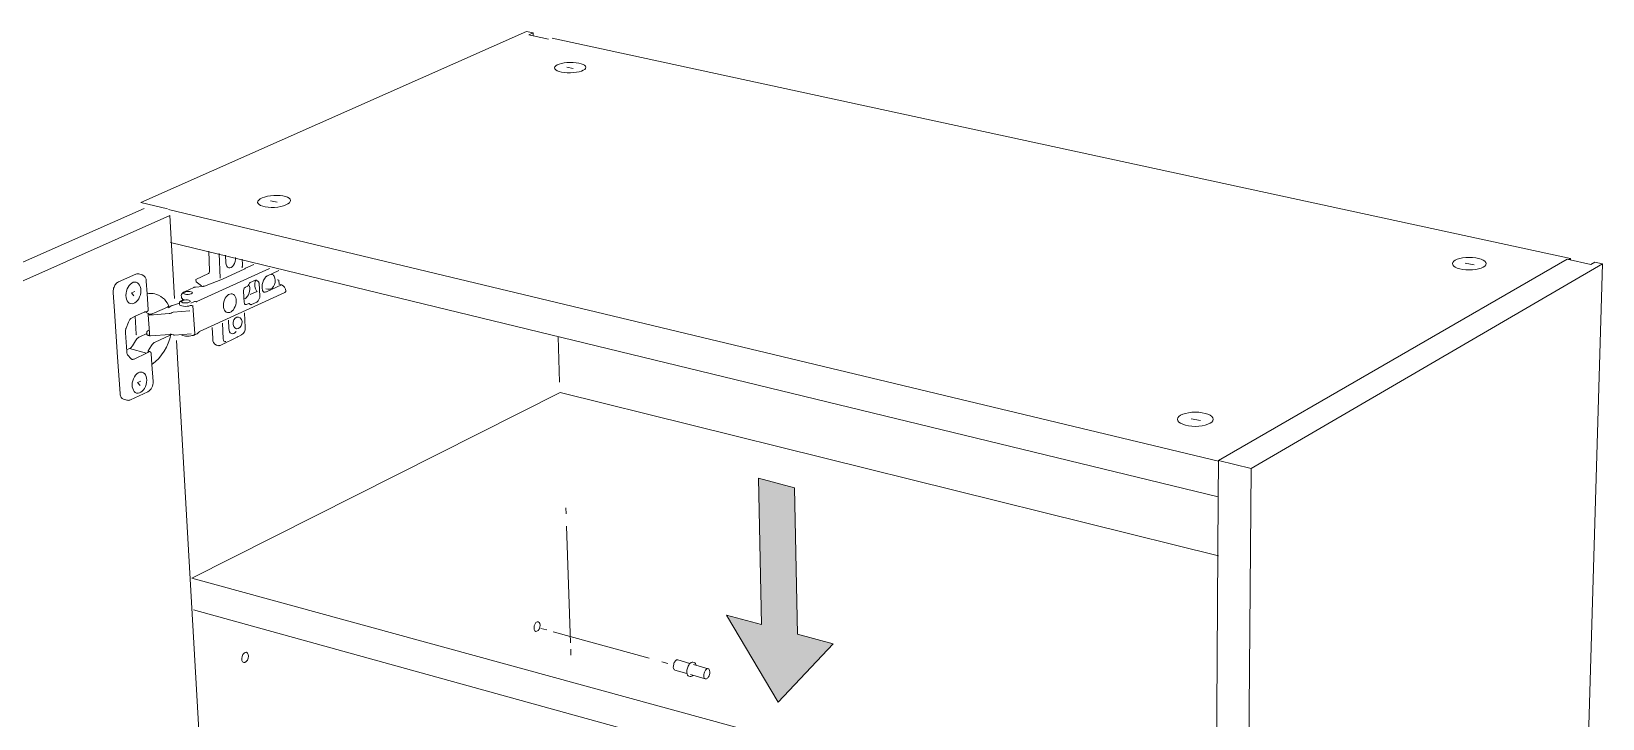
# Model space of a CAD drawing. Header units: metres. Extents: x -11.5 to 7.4, y -3.8 to 5.9.
# Drawn here: x 4.3625 to 4.6817, y -1.9415 to -1.8019 of the extents above; entities that cross this region are included whole.
import ezdxf

# ---------------------------------------------------------------- set-up
doc = ezdxf.new("R2010")
doc.units = ezdxf.units.M
doc.header["$MEASUREMENT"] = 0
doc.layers.add('PDF21_Geometry_Num_Penna__7_Num_Penna__7', color=7, linetype='Continuous', lineweight=18)

msp = doc.modelspace()

# ---------------------------------------------------------------- hatches: boundary and pattern name
at = {"layer": 'PDF21_Geometry_Num_Penna__7_Num_Penna__7', "linetype": 'Continuous', "lineweight": 18}
msp.add_hatch(color=7, dxfattribs=at).paths.add_polyline_path([(4.510824291342649, -1.922399889539571), (4.503702640557837, -1.92047973425638), (4.514169513886555, -1.938160396339353), (4.525362434414488, -1.926316367494026), (4.518144960141456, -1.924386384160762), (4.517528249999316, -1.894630734055724), (4.510234608338212, -1.89266758105346)])

# ---------------------------------------------------------------- linework, layer by layer
at = {"layer": 'PDF21_Geometry_Num_Penna__7_Num_Penna__7', "color": 7, "linetype": 'Continuous', "lineweight": 18, "flags": 128}
for points in [[(4.384724880616149, -1.836613666008763), (4.463099894436846, -1.801864137959917)], [(4.464421767171787, -1.802149642814565), (4.463099894436846, -1.801864629362421)], [(4.46353404854886, -1.802551487211962), (4.464422258574292, -1.80214976566519)], [(4.464452971230772, -1.802745099798417), (4.46353404854886, -1.802550995809458)], [(4.464452971230772, -1.802745099798417), (4.464422258574292, -1.802149274262686)], [(4.467538610402103, -1.80341168729468), (4.464452602678895, -1.802745836902173)], [(4.468306426814129, -1.803267706361098), (4.675170910288672, -1.847993933741227), (4.675161082238596, -1.848324401924962)], [(4.472579908687518, -1.809377313689548), (4.47128629159654, -1.809102128287478)], [(4.385399084851219, -1.837882958675809), (4.187772968446158, -1.925271522920543)], [(4.390185959490347, -1.837926816349263), (4.384725249168026, -1.836613543158136)], [(4.603648504382013, -1.889227763527589), (4.390346648109055, -1.838070305880342)], [(4.41245988362599, -1.836576442269108), (4.411092556159458, -1.836313541929631)], [(4.390656231686384, -1.839269205138734), (4.193571886541646, -1.926998065617279)], [(4.391568029031991, -1.856148512588806), (4.390656477387635, -1.839268836586856)], [(4.603605383812313, -1.896484304299665), (4.390733504730088, -1.844794903442168)], [(4.398449629693745, -1.851060531065539), (4.398524568575562, -1.851005248283874), (4.398585993888522, -1.850936451933356), (4.398636362645149, -1.850841856951395), (4.398681817376742, -1.850731291388064), (4.398699016464372, -1.850617040305954), (4.398703930489408, -1.850500332211327), (4.398528254094337, -1.846512600893836)], [(4.400880229327651, -1.85199456437444), (4.400664012226024, -1.847028942074594)], [(4.402005541061117, -1.848869858704064), (4.401945344254411, -1.847341596917571)], [(4.395935000231709, -1.852255007701398), (4.398449752544371, -1.851060899617417)], [(4.410881007381615, -1.850073180584989), (4.396103305589223, -1.856782053266696)], [(4.401297675754542, -1.852219503870506), (4.405868947545171, -1.850151927836206)], [(4.405376685087093, -1.849251432748184), (4.405376685087093, -1.849349713248923), (4.405371771062057, -1.849456593293477), (4.405359485999464, -1.849552416781697), (4.405352114961909, -1.849651925788696), (4.405326316330466, -1.849756348820731), (4.405298060686503, -1.849884113471692)], [(4.405326316330466, -1.848165678916268), (4.405376685087093, -1.849251678449436)], [(4.405938603850069, -1.850027111600268), (4.405868578993294, -1.85015241923871), (4.405893149118477, -1.850146276707414)], [(4.407668217812454, -1.84922624836987), (4.405979021705997, -1.849992836275635), (4.405954451580815, -1.850002664325708), (4.405938480999444, -1.850027234450893)], [(4.410449064580867, -1.851527363444051), (4.41266160435376, -1.850518759805215)], [(4.412661358652507, -1.850519005506468), (4.412744897078133, -1.850480921812431)], [(4.6744867551529, -1.848184229360783), (4.603646170220118, -1.889108229868565), (4.603600715488527, -1.896699170044406)], [(4.681663443018126, -1.849088287116957), (4.610268801762428, -1.890697794117395)], [(4.655548102660466, -1.849297010330401), (4.653767997090828, -1.848986198246814)], [(4.6744867551529, -1.848184229360783), (4.679261958982567, -1.849212489099767), (4.680072773113663, -1.848746885227515)], [(4.674537001058905, -2.089567158856809), (4.681663565868751, -1.849088287116957)], [(4.675170664587419, -1.847993688039975), (4.67475051544676, -1.848233246760526)], [(4.680072650263035, -1.848746516675637), (4.681663565868751, -1.849088041415705)], [(4.380180390261971, -1.852783388243497), (4.380026826979567, -1.852869383681644), (4.379883091747235, -1.852976263726198), (4.379736899502387, -1.853113856427233), (4.37960176381387, -1.853272333734675), (4.379482598706723, -1.853448010129745), (4.379369576130875, -1.853642114118705), (4.379287266211504, -1.853852188689036), (4.379206184798393, -1.85407209130944), (4.379153359029248, -1.854299364967399), (4.379112818322692, -1.854529095637877), (4.379102990272619, -1.854747769752021), (4.3791005332601, -1.854967672372425), (4.379364662105838, -1.85869004633792)], [(4.384314559525562, -1.851147140756816), (4.384180652343309, -1.851122570631632), (4.384033231592197, -1.851122570631632), (4.383891953372386, -1.851144683744298), (4.383748218140056, -1.851203652044741), (4.380180635963223, -1.852783511094123)], [(4.395472467625105, -1.853915211060134), (4.393708332636839, -1.854716197141159), (4.393727988736986, -1.854707597597344), (4.393741502305838, -1.854707597597344)], [(4.395863009764918, -1.853824670148828), (4.395792984908143, -1.853832041186384), (4.395726645570141, -1.85383941222394), (4.395668905775956, -1.853848011767755), (4.395608708969256, -1.853865210855383), (4.395548512162554, -1.853879952930494), (4.395500600418444, -1.853898380524383), (4.395472344774481, -1.853914351105753)], [(4.395863009764918, -1.853831918335758), (4.395735245113956, -1.853847888917128), (4.39561608000681, -1.853874916054832), (4.395515342493555, -1.853914228255127)], [(4.39723033723145, -1.853706733547941), (4.395863009764918, -1.853824670148828)], [(4.395934631679831, -1.852255007701398), (4.39595183076746, -1.85273658215502), (4.397031687769333, -1.853579337448858)], [(4.401333670987938, -1.852219503870506), (4.40131401488779, -1.852219503870506), (4.401298044306419, -1.852219503870506), (4.397648152210216, -1.853624915031077), (4.397595326441071, -1.853639657106187), (4.397544957684442, -1.853655627687557), (4.39748476087774, -1.853675283787705), (4.397419650046, -1.853682654825261), (4.397350853695482, -1.853690025862816), (4.397280828838706, -1.853705996444186), (4.39723046008208, -1.853705996444186)], [(4.397648643612722, -1.853624915031077), (4.397662157181575, -1.85361754399352), (4.397681813281721, -1.853624915031077), (4.397588446806022, -1.853655627687557), (4.397477881242686, -1.853682654825261), (4.397357487629282, -1.853699853912889), (4.397240779534654, -1.853713367481742)], [(4.405611821185111, -1.854630938806767), (4.405611821185111, -1.85449703162451), (4.405637619816556, -1.854353296392179), (4.40568184604189, -1.85420833265359), (4.405740814342332, -1.854083025015147), (4.405820667249182, -1.853973687958074), (4.405914033724885, -1.853891378038705), (4.406004943188069, -1.853832409738263)], [(4.406005311739946, -1.853831918335758), (4.406446345487014, -1.853631671815502)], [(4.406446836889517, -1.853631671815502), (4.406489834608589, -1.853605873184057), (4.40652300427759, -1.853562875464984), (4.406550031415293, -1.853513735214615)], [(4.406550031415293, -1.853514103766493), (4.406660596978623, -1.853277002058459)], [(4.406693643796997, -1.853321228283792), (4.406685044253182, -1.853302800689904), (4.406660474128, -1.853277002058459), (4.406720670934702, -1.853161522470091), (4.406796838322775, -1.853058327944314), (4.406871777204588, -1.852972332506169), (4.406967600692811, -1.852924420762058)], [(4.406967600692811, -1.852924297911432), (4.408017973544457, -1.852439037939033)], [(4.407948440090186, -1.852603780628397), (4.407992666315517, -1.852566925440619), (4.408008636896888, -1.852507957140175), (4.408018464946961, -1.852439160789658), (4.408093403828776, -1.852413362158215), (4.408169571216849, -1.852413362158215), (4.408248195617439, -1.852431789752103), (4.40831084943666, -1.85246864493988)], [(4.407965762028441, -1.852590389910171), (4.408059128504142, -1.852619874060393)], [(4.408311217988539, -1.852469136342384), (4.40858271787183, -1.852663240331344)], [(4.408582349319953, -1.852662748928839), (4.408640089114137, -1.852731545279357), (4.408700285920839, -1.852826140261318), (4.408733455589838, -1.852935477318391), (4.40874819766495, -1.853053413919278)], [(4.408747951963697, -1.853053413919278), (4.408911343296177, -1.855668903745198)], [(4.41024218412681, -1.854779956616013), (4.413287651143465, -1.853386830518036), (4.41279624863977, -1.853256608854556)], [(4.412541210740352, -1.852384000858619), (4.412702145060312, -1.852426998577691), (4.412684945972682, -1.852426998577691), (4.412666518378794, -1.852426998577691)], [(4.412821801569962, -1.853249852070131), (4.412783717875927, -1.852521347858402), (4.412783717875927, -1.852505377277032), (4.412776346838371, -1.852486949683143), (4.412766518788297, -1.852478350139329), (4.412759147750739, -1.852470979101772), (4.412753005219443, -1.852455008520403), (4.412743177169371, -1.852443951964069), (4.412728435094261, -1.852439037939033), (4.412718607044187, -1.852426752876441), (4.412702636462814, -1.852426752876441)], [(4.383491583182499, -1.854724673834347), (4.382834332333806, -1.855017058324046), (4.383345390937649, -1.855601827303444)], [(4.387568135502535, -1.85521828764931), (4.387273294000318, -1.855147034286273), (4.386961253410469, -1.855112636111015), (4.386656583858178, -1.855102808060941), (4.386344543268331, -1.855122464161089), (4.38602021761589, -1.855171604411459)], [(4.386020586167769, -1.855172095813963), (4.386236803269396, -1.858378497150577)], [(4.390826625504541, -1.857714366666833), (4.390924906005278, -1.857648027328833), (4.391028100531058, -1.857589059028389), (4.39113620908187, -1.857544832803057), (4.392594446011586, -1.857101342043472)], [(4.392609433787948, -1.857344709133427), (4.392594691712839, -1.857033897049839)], [(4.392595305965965, -1.857033528497962), (4.392597762978486, -1.856974560197519), (4.392613733559855, -1.856905763847001), (4.392645674722594, -1.856852938077854), (4.392698500491745, -1.856786598739855), (4.392767296842258, -1.856731315958189), (4.392842235724075, -1.856679718695301), (4.392935602199776, -1.856626892926154), (4.393036339713035, -1.85658512371334), (4.393146905276366, -1.856544583006785), (4.393164104363997, -1.856544583006785)], [(4.392966929109388, -1.855835612044578), (4.392952187034277, -1.855528485479768)], [(4.393350223062269, -1.856437825812856), (4.393065209610127, -1.856071730947603), (4.393014840853498, -1.85599556355953), (4.392984128197016, -1.855919396171458), (4.392966929109386, -1.85583585774583)], [(4.393019632027908, -1.856789301453626), (4.393027003065464, -1.856908466560771)], [(4.393370002013043, -1.856455639153616), (4.393350345912895, -1.856463010191171), (4.393284006574897, -1.85649617986017), (4.393206610680563, -1.856521978491615), (4.393146413873863, -1.856544091604282)], [(4.393173195310313, -1.856544583006785), (4.393264104773497, -1.856513870350303), (4.393351328717905, -1.856478243668786)], [(4.393521108282931, -1.856344213635903), (4.393495309651486, -1.856371240773606), (4.393451083426152, -1.856404410442605), (4.393400714669523, -1.856437580111606), (4.393370002013043, -1.856456007705494)], [(4.3934707395263, -1.85507664087762), (4.393478110563857, -1.855195805984766)], [(4.394778484439261, -1.856691020952885), (4.394785855476817, -1.856810186060033)], [(4.394920131210952, -1.857115961267957), (4.395529470315534, -1.856839547359628), (4.395670748535347, -1.856789178602999), (4.395808341236382, -1.856773208021629), (4.39594224841864, -1.856794092628036)], [(4.395220009588833, -1.85497836037688), (4.395229837638906, -1.855097525484026)], [(4.396102937037346, -1.856782053266696), (4.396037826205607, -1.856801709366843), (4.39596902985509, -1.856801709366843)], [(4.396659573223408, -1.862885518063848), (4.41401959517272, -1.854913740947644)], [(4.405758259131213, -1.856965592101826), (4.405612066886363, -1.854631430209272)], [(4.40622128314032, -1.857372227673634), (4.406125459652101, -1.857398026305078), (4.406032093176398, -1.857398026305078), (4.405939955206954, -1.85736239962356), (4.405873615868957, -1.857297288791821), (4.405815876074772, -1.857202693809859), (4.405772878355698, -1.857090899740268), (4.405758136280587, -1.856965592101826)], [(4.406660474128, -1.857164241563945), (4.406221897393451, -1.857371859121756)], [(4.406778042177008, -1.857183283410963), (4.406744872508011, -1.857163627310815), (4.406701874788936, -1.857157484779519), (4.406660105576121, -1.857163627310815)], [(4.406905192574841, -1.857319524755113), (4.406777427923879, -1.857183160560337)], [(4.407233817999186, -1.857372227673634), (4.407140451523484, -1.857405397342633), (4.407055684591596, -1.857402940330116), (4.406969689153449, -1.857370999167375), (4.40690457832171, -1.857319401904486)], [(4.406926691434375, -1.855315462494415), (4.408282962344577, -1.854697523846018)], [(4.408284805103964, -1.856897901406942), (4.407234432252316, -1.857372104823008)], [(4.408555936435379, -1.856611659448539), (4.408495739628679, -1.856705025924241), (4.408437999834494, -1.856789792856128), (4.408359375433902, -1.856846304144053), (4.408284436552087, -1.856897901406941)], [(4.408788738371506, -1.856189298996613), (4.408556550688511, -1.856611905149792)], [(4.408911097594927, -1.855669395147702), (4.408898812532334, -1.85580330232996), (4.408882841950964, -1.855937209512216), (4.408848443775705, -1.856063745656919), (4.408788246969003, -1.856189053295361)], [(4.379364539255212, -1.858689554935417), (4.380004591016275, -1.868040944580747)], [(4.383846498640793, -1.863560705103927), (4.38382070000935, -1.863485766222113), (4.383803500921719, -1.863400999290226), (4.383556571163613, -1.859771991800433), (4.385288764989141, -1.858989433313297)], [(4.385751666147621, -1.858846066632844), (4.385728324528696, -1.858838695595288), (4.385711125441068, -1.858838695595288), (4.385658299671919, -1.858846066632844), (4.385615301952848, -1.858855894682917), (4.38556001917118, -1.858874322276806), (4.385499822364478, -1.858897663895732), (4.385288519287888, -1.858989801865174)], [(4.386207687671051, -1.859214987062494), (4.385593434541432, -1.858862405766091)], [(4.385751788998247, -1.858846680885973), (4.385771445098394, -1.858846680885973), (4.385784958667248, -1.858846680885973), (4.385804614767396, -1.858846680885973), (4.385821813855024, -1.858846680885973), (4.385837784436395, -1.858846680885973), (4.385854983524023, -1.858840538354676), (4.385872182611653, -1.858840538354676), (4.385888153193024, -1.858840538354676), (4.38589552423058, -1.858833167317122), (4.385915180330729, -1.858833167317122), (4.38592992240584, -1.858833167317122), (4.385938521949655, -1.858823339267047), (4.385958178049803, -1.858817196735751), (4.385972920124908, -1.858817196735751), (4.385981519668725, -1.858808597191937), (4.385996261743836, -1.858801226154382), (4.386015917843983, -1.858790169598048), (4.386033116931614, -1.858781570054234), (4.386051544525502, -1.858765599472863), (4.386066286600613, -1.858759456941567), (4.386076114650688, -1.858748400385234), (4.386092085232056, -1.858729972791346), (4.386109284319685, -1.858723830260049), (4.38611911236976, -1.858715230716235), (4.386126483407315, -1.858707859678679), (4.386133854444873, -1.858689432084791), (4.386142453988686, -1.858680832540976), (4.38615228203876, -1.858672232997161), (4.386159653076316, -1.858655033909532), (4.386169481126389, -1.858648891378236), (4.386176852163945, -1.858639063328162), (4.386186680214019, -1.858623092746792), (4.386192822745315, -1.858607122165422), (4.38620265079539, -1.858588694571533), (4.38620265079539, -1.858571495483904), (4.386210021832945, -1.858564124446348), (4.386219849883018, -1.858548153864978), (4.386219849883018, -1.858529726271089), (4.38623213494561, -1.858522355233534), (4.38623213494561, -1.8585112986772), (4.38623213494561, -1.85849532809583), (4.38623213494561, -1.858479357514461), (4.386237048970646, -1.858469529464386), (4.386237048970646, -1.858454787389276), (4.386237048970646, -1.858436359795387), (4.386237048970646, -1.858419160707758), (4.386237048970646, -1.858404418632647), (4.386237048970646, -1.858387219545017)], [(4.387171942233929, -1.859230343390734), (4.387071204720669, -1.859269655591029), (4.38695818214482, -1.859304053766288), (4.386857444631563, -1.859320024347658), (4.386713709399231, -1.859334766422769), (4.386560146116828, -1.859327395385214), (4.386416410884497, -1.859301596753769), (4.386308302333683, -1.859265970072252), (4.386207564820426, -1.859215601315623)], [(4.386231643543105, -1.859452580173031), (4.386224272505551, -1.859349385647254), (4.386214444455478, -1.859248648133996)], [(4.386478819002464, -1.863128516601926), (4.386231889244359, -1.859452825874283)], [(4.38645216041664, -1.859310441998836), (4.386459531454197, -1.859409951005834), (4.386466902491751, -1.859511917025351), (4.390459547834279, -1.859201104941763)], [(4.387500936210152, -1.859078377166465), (4.387171696532675, -1.859230711942611)], [(4.390162003618292, -1.857879846459952), (4.387510887110853, -1.859070269025154)], [(4.390317901062589, -1.85768611102287), (4.390298244962441, -1.857727880235684), (4.390282274381072, -1.857772106461016), (4.390255247243367, -1.857797905092461), (4.390231905624443, -1.857828617748942), (4.390195050436667, -1.857851959367867), (4.390161880767664, -1.857880215011829)], [(4.390442717298527, -1.857965104794343), (4.390382520491825, -1.857821369562012), (4.390317409660085, -1.857686233873496)], [(4.390826256952662, -1.85771412096558), (4.390637066988738, -1.857849256654097), (4.390536329475481, -1.857915595992095), (4.390435591962223, -1.857972107280021), (4.390325026398893, -1.858015104999094)], [(4.390459424983655, -1.859200122136757), (4.390687927147873, -1.859166952467756), (4.39091520080583, -1.859107984167314), (4.391128960894941, -1.859018303210389), (4.391320607871378, -1.858926165240946)], [(4.391320853572632, -1.858925919539694), (4.394682046697911, -1.858670390237772)], [(4.394780818601154, -1.857589427580267), (4.394845929432893, -1.85756977148012), (4.394914725783412, -1.857563628948824)], [(4.394915217185913, -1.85756313754632), (4.395001212624061, -1.85756313754632), (4.395068780468318, -1.85758033663395)], [(4.395323081263983, -1.857593727352175), (4.395270255494834, -1.857607240921027), (4.395212515700651, -1.857607240921027), (4.395159689931502, -1.857607240921027)], [(4.39568303359794, -1.863300753179471), (4.395323081263983, -1.857593113099044)], [(4.401835147242958, -1.858816828183874), (4.401905172099735, -1.858798400589985), (4.40197642546277, -1.858789801046171)], [(4.402615003016324, -1.862249274672188), (4.402538835628251, -1.860585877197178)], [(4.381756809493828, -1.862154188287723), (4.381716268787272, -1.862261068332278), (4.381673271068198, -1.862407260577127), (4.381636415880422, -1.862557138340754), (4.381620445299053, -1.862698416560566), (4.381603246211425, -1.862851979842971), (4.381600789198904, -1.862999400594081), (4.381600789198904, -1.863130850763819), (4.38186491804464, -1.866953962242572)], [(4.384511366228294, -1.86394006783678), (4.385943804526566, -1.863279131469309)], [(4.385929431003333, -1.862999646295331), (4.385951544116001, -1.86340628186714)], [(4.386430907258354, -1.862621634919364), (4.386284715013506, -1.862670775169733), (4.386159407375064, -1.862728514963917), (4.386056212849287, -1.862796082808176), (4.385982502473732, -1.862855051108619), (4.385937047742141, -1.862932447002952), (4.385929676704587, -1.86300001484721)], [(4.385950929862872, -1.86340566761401), (4.385976728494315, -1.863464635914454), (4.386018497707129, -1.863527289733675), (4.386094665095202, -1.863581344009082), (4.386197859620978, -1.863635398284488), (4.386320710246901, -1.863672253472266), (4.386464445479234, -1.863704194635006)], [(4.386466902491751, -1.863500508297224), (4.38645216041664, -1.863297804764449)], [(4.386464445479234, -1.863704317485632), (4.386489015604417, -1.863714145535706), (4.386507443198306, -1.863714145535706), (4.386534470336009, -1.863714145535706), (4.386547983904862, -1.863714145535706), (4.386575011042567, -1.863720288067002), (4.386600809674009, -1.863720288067002)], [(4.386479187554345, -1.863128270900674), (4.3864865585919, -1.863258492564153), (4.386492701123196, -1.863366601114967), (4.386491472616935, -1.863452596553113), (4.386491472616935, -1.863510336347297), (4.3864865585919, -1.863544734522557), (4.386474273529306, -1.863534906472482), (4.386466902491751, -1.863500508297224), (4.386466902491751, -1.863517707384853), (4.386474273529306, -1.863534906472482)], [(4.386474027828054, -1.863535152173735), (4.386486312890648, -1.863569550348993), (4.386491226915684, -1.863602720017992), (4.386509654509574, -1.863638346699511), (4.386541595672314, -1.863681344418584), (4.386584593391385, -1.863714514087583), (4.386601792479016, -1.863719428112621)], [(4.386601178225886, -1.863719919515124), (4.386641718932442, -1.863740804121531), (4.386711743789217, -1.863749403665346)], [(4.391590019294032, -1.863569673199619), (4.391572820206404, -1.863569673199619), (4.391555621118773, -1.863569673199619), (4.391539650537402, -1.863569673199619), (4.391522451449772, -1.863569673199619), (4.391502795349625, -1.863569673199619), (4.391489281780773, -1.863569673199619), (4.391472082693143, -1.863569673199619), (4.391454883605514, -1.863569673199619), (4.391438913024146, -1.863569673199619), (4.391421713936515, -1.863569673199619), (4.391421713936515, -1.863558616643286), (4.391402057836368, -1.863558616643286), (4.391386087254995, -1.863558616643286), (4.391368888167369, -1.863558616643286), (4.391361517129813, -1.863551245605731), (4.391344318042183, -1.863551245605731), (4.391328347460815, -1.863551245605731), (4.391318519410738, -1.863540189049397), (4.391301320323109, -1.863540189049397), (4.391287806754258, -1.863540189049397), (4.391275521691664, -1.863532818011842), (4.391064218615078, -1.86347262120514), (4.391013849858449, -1.86345542211751), (4.390965938114338, -1.863446822573695), (4.390895913257561, -1.863436994523621), (4.390835716450857, -1.863429623486065), (4.390769377112861, -1.863429623486065), (4.390701809268601, -1.863436994523621), (4.386718991976148, -1.863750263619727)], [(4.390744806987673, -1.863428763531685), (4.390727607900047, -1.863513530463572), (4.390701809268601, -1.863594611876682), (4.387633000633022, -1.864995109012215)], [(4.391589650742153, -1.863570164602122), (4.394939787311099, -1.863302350237609)], [(4.39512873157377, -1.863676798945425), (4.395148387673919, -1.863676798945425), (4.395174186305361, -1.86366819940161), (4.395207355974362, -1.863659599857796), (4.39524175414962, -1.86365100031398), (4.395284751868694, -1.86365100031398), (4.395317921537695, -1.863642400770166), (4.395335120625322, -1.863642400770166)], [(4.395335120625322, -1.863642155068915), (4.395368290294321, -1.863642155068915), (4.395392860419507, -1.863642155068915), (4.395426030088505, -1.863636012537619), (4.395460428263764, -1.863636012537619), (4.395496054945284, -1.863628641500063), (4.395529224614283, -1.863613899424951)], [(4.395536718502465, -1.863613899424951), (4.396105516900493, -1.863343628047919)], [(4.395536964203716, -1.863614022275578), (4.395546792253789, -1.863601737212986), (4.395560305822642, -1.86359436617543), (4.395572590885234, -1.86359436617543), (4.395630330679419, -1.863535397874986), (4.395663500348416, -1.863470287043246), (4.395683156448564, -1.863391662642655), (4.395683156448564, -1.863300753179471)], [(4.396105394049865, -1.863343259496041), (4.396188932475495, -1.863311318333301), (4.396263871357307, -1.863262178082931), (4.396333896214086, -1.863204438288747), (4.396402692564601, -1.863143012975785), (4.396477631446416, -1.863065617081453), (4.396543970784416, -1.862984535668343)], [(4.396544462186917, -1.862984535668343), (4.396564118287065, -1.8629587370369), (4.396589916918508, -1.862941537949269), (4.396604658993621, -1.862913282305307), (4.39662308658751, -1.86290959678653), (4.396640285675138, -1.862900997242716), (4.396650113725213, -1.86289362620516), (4.396659941775287, -1.862885026661345)], [(4.401436865513713, -1.864315130797726), (4.401298044306419, -1.861155412698962)], [(4.381843173483853, -1.866616245871907), (4.382467254663547, -1.866333689432282)], [(4.381864303791509, -1.866953962242572), (4.381871674829066, -1.867022758593089), (4.381888873916697, -1.867148066231532), (4.381912215535621, -1.867266002832419), (4.38194661371088, -1.867370425864454), (4.381987154417434, -1.867478534415267), (4.382037523174063, -1.867565758359673), (4.382085434918173, -1.867641925747746), (4.382682488960164, -1.868354459378105)], [(4.385908054994422, -1.867285044679436), (4.382467008962294, -1.866332952328526), (4.382594773613256, -1.866266612990528), (4.382713938720402, -1.866176932033603), (4.382834332333806, -1.866065137964012), (4.382937526859582, -1.865938601819311), (4.38303580736032, -1.865787495549424)], [(4.383035684509696, -1.86578700414692), (4.383685564320833, -1.864728031751455)], [(4.38368593287271, -1.864728277452707), (4.383808783498635, -1.864548915538858), (4.383932862630816, -1.864380610181343), (4.384069226825593, -1.864238103455271), (4.384214190564183, -1.864118938348124), (4.384357925796516, -1.864013286809831), (4.384511489078919, -1.863939576434277)], [(4.385907809293169, -1.867285536081941), (4.386030659919093, -1.867220425250202), (4.386149825026241, -1.867134429812054), (4.386255476564537, -1.8670275497675)], [(4.386180783383974, -1.866840571114843), (4.386512480073968, -1.866933937590546), (4.386452283267268, -1.866924109540472), (4.386387172435526, -1.866942537134361), (4.386315919072493, -1.866976935309619), (4.386255722265787, -1.867027304066248)], [(4.386241348742553, -1.866770914809945), (4.38689859959125, -1.865703342870666)], [(4.386898722441874, -1.865703711422544), (4.387030172611613, -1.865516978471139), (4.387165308300128, -1.865347444607364), (4.387318871582533, -1.865206166387551), (4.387474891877456, -1.865089458292924), (4.387633369184899, -1.864994863310963)], [(4.402727779890924, -2.052704722892698), (4.39198817817265, -1.864673240372294)], [(4.401741535066003, -1.865232210720248), (4.401763648178669, -1.865223611176433), (4.401794360835151, -1.8652125546201), (4.401820159466594, -1.865205183582545), (4.401839815566742, -1.865195355532471), (4.401866842704447, -1.865176927938582)], [(4.40446292213147, -1.863913163549703), (4.404397811299731, -1.863958618281294), (4.404294616773955, -1.86401390106296), (4.404311815861584, -1.864002844506627), (4.404319186899141, -1.863977045875183)], [(4.469477438980435, -1.863916726217854), (4.469791936582801, -1.873124380630854)], [(4.380005205269404, -1.86804143598325), (4.380523634910803, -1.875483726901723)], [(4.382682857512041, -1.868353845124975), (4.382725855231115, -1.868406670894123), (4.382766395937672, -1.868442297575641), (4.382808165150484, -1.868465639194566), (4.382851162869557, -1.86849143782601), (4.382891703576114, -1.868508636913639), (4.383002269139444, -1.868524607495009), (4.383120205740331, -1.868528293013787), (4.383239370847477, -1.868502494382343), (4.383359764460883, -1.868452125625715)], [(4.383359641610257, -1.86845163422321), (4.385907563591919, -1.867285781783192)], [(4.384734462964971, -1.872920571442445), (4.384074755103761, -1.873212955932145), (4.384588270720123, -1.873798953417802)], [(4.380523512060178, -1.875483235499219), (4.380545625172843, -1.875695767082068), (4.38059845094199, -1.875899699121101), (4.380664790279988, -1.876076604022432), (4.380747100199359, -1.876238766848651), (4.380850294725136, -1.876375131043426), (4.380964545807243, -1.87648323959424), (4.381089853445687, -1.876568006526128), (4.381233588678015, -1.876630660345349)], [(4.395063989293909, -1.912990391548179), (4.469899676581736, -1.875276477895789)], [(4.469899676581736, -1.875276969298293), (4.603633639456277, -1.908484721991792)], [(4.382636911377945, -1.876738891746788), (4.382520203283319, -1.876789260503417), (4.382389981619838, -1.876824887184934), (4.382272045018953, -1.876847000297601), (4.382138137836694, -1.876855599841416), (4.382011601691994, -1.876838400753786), (4.381886294053551, -1.876812602122342), (4.381233957229897, -1.876630783195975)], [(4.599967776778707, -1.880955125228497), (4.598084476683292, -1.880603772438355)], [(4.603646170220118, -1.889108229868565), (4.610269047463682, -1.890696688461762)], [(4.610268556061177, -1.890697302714892), (4.608161667826581, -2.143302759739695)], [(4.471099435794509, -1.898700161039454), (4.471139976501064, -1.899928667298695)], [(4.603600469787279, -1.896699047193779), (4.602095549619708, -2.133899035727721)], [(4.47122412917982, -1.902425114868095), (4.472020201235809, -1.92614388521523)], [(4.603206979232443, -1.970042836480386), (4.395063620742031, -1.912991005801309)], [(4.603163858662743, -1.976948393014197), (4.395430821262917, -1.919418673400275)], [(4.467176323906253, -1.923514881820457), (4.465990815366087, -1.923188099155499)], [(4.487977023335816, -1.92927657617629), (4.46847448647039, -1.923874834154414)], [(4.472063936058637, -1.927393644632754), (4.472104476765191, -1.928622150891992)], [(4.491760822614275, -1.930323263509162), (4.490575314074109, -1.929995252337944)], [(4.493205300273887, -1.931657421306696), (4.495677054867476, -1.932378554480869)]]:
    msp.add_lwpolyline(points, dxfattribs=at)
for points in [[(4.405943026472604, -1.850136817209218), (4.405918456347418, -1.850136817209218)], [(4.406019808113804, -1.849984605283698), (4.405995237988622, -1.849984605283698)], [(4.410804225740415, -1.85008521994633), (4.410839852421931, -1.850065563846182)], [(4.395515096792302, -1.853914719657632), (4.395489298160859, -1.853904891607557)], [(4.406590817823099, -1.853554890174299), (4.406580989773026, -1.853540148099189)], [(4.407999300249317, -1.852590389910171), (4.408034926930835, -1.852603903479022)], [(4.409420190588753, -1.853776144151589), (4.409436161170126, -1.853776144151589), (4.409453360257753, -1.853777372657848), (4.4094128195512, -1.853793343239217)], [(4.412465289053532, -1.852384492261122), (4.4124812596349, -1.852384492261122), (4.412491087684975, -1.852375892717308), (4.412508286772605, -1.852375892717308), (4.412524257353974, -1.852375892717308), (4.41253162839153, -1.852384492261122)], [(4.4125077953701, -1.852384492261122), (4.412490596282471, -1.852384492261122)], [(4.412759762003873, -1.852553043319889), (4.412776961091499, -1.85253707273852)], [(4.393350837315399, -1.856437702962231), (4.393360665365472, -1.856445073999786)], [(4.395968538452587, -1.85680121796434), (4.395951339364956, -1.856795075433044)], [(4.394646542867021, -1.858653068299517), (4.394666198967167, -1.858660439337072)], [(4.401976794014651, -1.858789309643667), (4.401979251027168, -1.858816336781371)], [(4.395164726807167, -1.863598788797963), (4.395164726807167, -1.863633186973222), (4.395154898757093, -1.86366881365474)], [(4.386200562334748, -1.866846590795515), (4.386226360966194, -1.866813421126515)], [(4.510824291342649, -1.922399889539571), (4.503702640557837, -1.92047973425638), (4.514169513886555, -1.938160396339353), (4.525362434414488, -1.926316367494026), (4.518144960141456, -1.924386384160762), (4.517528249999316, -1.894630734055724), (4.510234608338212, -1.89266758105346)]]:
    msp.add_lwpolyline(points, close=True, dxfattribs=at)
for points in [[(4.386020954719646, -1.855172218664588), (4.385852649362134, -1.852603412076519, 0.3162221778812401), (4.384974390237399, -1.851318025977477), (4.384314682376191, -1.851147263607443)], [(4.40838320845533, -1.854819391666934), (4.408332839698701, -1.854759194860232), (4.408282470942073, -1.854696541041011, -0.2298732389375903), (4.40799229776364, -1.852641495770555), (4.407932100956938, -1.852603412076519), (4.407948931492689, -1.852603412076519), (4.40796613058032, -1.852589898507667), (4.407982101161689, -1.852582527470111), (4.407999300249317, -1.852582527470111)], [(4.410448818879614, -1.851527609145302), (4.410388622072913, -1.851550950764228), (4.410332110784989, -1.851592719977043), (4.410264542940729, -1.85164554574619), (4.410194518083953, -1.851702057034115), (4.410126950239695, -1.851772081890892), (4.410058153889176, -1.851845792266446), (4.40999058604492, -1.851930559198333), (4.409921789694401, -1.852014097623962), (4.409897342419844, -1.852054146928014, 0.1499526180812454), (4.409378667077192, -1.85379358894047), (4.409378667077192, -1.853862385290987), (4.409378667077192, -1.853980321891874), (4.409393409152303, -1.85409948699902), (4.409410608239932, -1.854208824056093), (4.409424121808785, -1.854309561569351), (4.409448691933967, -1.854402928045053), (4.409476947577931, -1.854495066014496), (4.409508888740671, -1.854572461908828), (4.40954205840967, -1.854637572740567), (4.40957768509119, -1.854696541041011), (4.409602255216372, -1.854743224278862), (4.40965753799804, -1.85481079212312), (4.409693164679556, -1.854835362248305), (4.409836899911888, -1.854859932373489), (4.409972035600406, -1.854862389386009), (4.410105942782662, -1.854827991210749), (4.410242306977437, -1.854780079466639)], [(4.410103608620767, -1.854152804170671), (4.410542676757823, -1.854257841455836, 0.3915996618904062), (4.411883959891657, -1.853275282149697, 0.2266844544003495), (4.41182155177369, -1.851631663625461), (4.411790839117209, -1.851578837856313), (4.411687644591433, -1.851462129761685), (4.411584450065655, -1.851366306273464), (4.411486169564919, -1.851301195441724), (4.411375604001586, -1.851249598178836), (4.411262581425737, -1.851215200003578)], [(4.4141664016707, -1.854609931349735), (4.414182372252068, -1.85460256031218), (4.414192691704647, -1.854582535660153), (4.414192691704647, -1.854661160060744), (4.414175492617019, -1.854721356867447), (4.414155836516871, -1.854770497117816), (4.414130037885426, -1.854820865874445), (4.41410546776024, -1.854855264049704), (4.41406247004117, -1.854887205212444), (4.414019472322096, -1.854914232350148), (4.414089497178871, -1.854871234631075), (4.414130037885426, -1.854804895293075), (4.414155836516871, -1.854711528817373), (4.414165664566942, -1.854610791304116, 0.2874789241212837), (4.413321189364344, -1.853386830518036), (4.413301533264196, -1.853380687986739), (4.413288019695342, -1.853386830518036)], [(4.390517041927213, -1.857933777884732, 0.2419301005497526), (4.387899340790023, -1.855305265892464), (4.387567644100029, -1.855218041948058)], [(4.383556325462362, -1.859771868949807), (4.382949689071546, -1.860048160007501, 0.1899821272856498), (4.382217499341042, -1.860954797626827), (4.381756809493828, -1.862155048242105)], [(4.404462553579593, -1.863913286400328), (4.405184792409401, -1.863556896734523, 0.2840238530414977), (4.405938235298192, -1.862062050318281), (4.405806785128455, -1.859031325376737)], [(4.39081188342943, -1.863429009232936, -0.1937107033367227), (4.386984840730646, -1.86954844461146), (4.386841105498315, -1.86733344782605), (4.386841105498315, -1.867316248738422), (4.386828820435721, -1.867316248738422), (4.386828820435721, -1.867301506663311), (4.386828820435721, -1.867289221600718), (4.386828820435721, -1.867274479525607), (4.38682144939817, -1.867258508944238), (4.38682144939817, -1.867246223881645), (4.386823906410687, -1.867230253300275), (4.386816535373132, -1.86722288226272), (4.386807935829317, -1.867206911681349), (4.386807935829317, -1.867192169606239), (4.386798107779242, -1.867182341556164), (4.386798107779242, -1.867171284999831), (4.386790736741688, -1.867163913962276), (4.386780908691613, -1.867147943380906), (4.386773537654058, -1.867131972799536), (4.386766166616502, -1.867123373255721), (4.386766166616502, -1.867111088193129), (4.386755110060168, -1.867103717155573), (4.386747739022614, -1.867096346118017), (4.386740367985059, -1.867086518067944), (4.386730539934984, -1.867079147030388), (4.386723168897429, -1.867060719436499), (4.386713340847354, -1.867053348398945), (4.386697370265985, -1.867036149311315), (4.386689999228429, -1.8670275497675), (4.386680171178357, -1.867020178729945), (4.386662972090726, -1.86701157918613), (4.386654372546911, -1.867002979642316), (4.386647001509354, -1.86699560860476), (4.386637173459283, -1.866985780554686), (4.386619974371651, -1.86697963802339), (4.386604003790282, -1.866967352960797), (4.386589261715171, -1.866959981923242), (4.386572062627543, -1.866950153873168), (4.386556092046172, -1.866950153873168), (4.386546263996097, -1.866944011341872), (4.386529064908469, -1.866944011341872), (4.386521693870915, -1.866934183291798)], [(4.404294371072705, -1.864014392465464), (4.400975929965245, -1.865631106702622), (4.400870278426952, -1.865676561434214), (4.400754798838584, -1.865712188115733), (4.400654061325326, -1.865730615709621), (4.400555780824586, -1.865740443759695), (4.400457500323848, -1.865731844215881), (4.400371504885701, -1.865712188115733), (4.4001051647287, -1.865653096964655, -0.3148088500770654), (4.399339805329191, -1.864306654104537), (4.399234153790898, -1.862017946943574)], [(4.386985086431897, -1.869548198910207), (4.38721592275801, -1.873051161657803, -0.2905620482969831), (4.386174149450175, -1.87510645262951), (4.382637279929824, -1.876739137448039)], [(4.493008616421784, -1.931497838343621, -0.1188884064043662), (4.49290296488349, -1.931119335565149, -0.0792759324702676), (4.492984046296598, -1.930466998741493, -0.07982115626693932), (4.49326525137934, -1.929874490172662, -0.117132570339733), (4.493560461433434, -1.929610607028176, -0.1999650021539667), (4.493809971054686, -1.9295837027411), (4.496284182660792, -1.930306064421532)], [(4.49690519257484, -1.932737155457941, -0.07544993427854409), (4.496646100604767, -1.932929048135635, -0.1993937089117151), (4.496305435819078, -1.932967500381548), (4.496058506060971, -1.932896247018513, -0.1953709764556635), (4.495791674501467, -1.932681135572518, -0.1142488205255217), (4.495650641982902, -1.932163565885502, -0.08143416335428047), (4.495758504832478, -1.931278427125724, -0.08078780194812338), (4.496141798785349, -1.930472527019659, -0.115100846581383), (4.496542660377759, -1.930112083283235, -0.2015043956388813), (4.496881482404037, -1.930075719497925), (4.497128412162143, -1.930146972860961, -0.2013600896620694), (4.497397455032962, -1.930363189962562, -0.06742792165611261), (4.49751010905689, -1.930664419697353)], [(4.497020426461956, -1.930520684465022), (4.49998358355924, -1.931388009884045, 0.2069749031669578), (4.499734196788616, -1.931413808515488, 0.1192342096579443), (4.49944144374704, -1.931677814510599, 0.08161685090129289), (4.499155324639263, -1.932268971722545, 0.07635369933389576), (4.499076700238673, -1.932921308546201, 0.1175567538008768), (4.499182351776964, -1.933302145486565, 0.2029638104680684), (4.499379281330324, -1.933458657183992)], [(4.496415755681157, -1.932594403030618), (4.49937928133032, -1.933458657184001, 0.2011272854557171), (4.499626456789683, -1.933431507195666, 0.08782885270332154), (4.499846605111379, -1.933250548223755, 0.1108565410229862), (4.500067244835492, -1.933049564599663, 0.08000587433452795), (4.500283461937114, -1.932598702802522, 0.08362306942168092), (4.500343044490632, -1.932104351883808, 0.118492164515642), (4.500276336600812, -1.931838994531812, 0.0898972455988614), (4.500180144560831, -1.931542801672646, 0.2024950296161669), (4.49998358355924, -1.931388009884045)]]:
    msp.add_lwpolyline(points, format="xyb", dxfattribs=at)
at = {"layer": 'PDF21_Geometry_Num_Penna__7_Num_Penna__7', "color": 7, "linetype": 'Continuous', "lineweight": 18}
msp.add_arc((4.404331236720097, -1.85420717433938), 0.002534262318122593, 306.4634809941066, 15.69251606730857, dxfattribs=at)
for centre, major_axis, ratio, start_param, end_param in [((4.402981910170206, -1.848421026854374), (0.000361043707772346, 0.001502343945054774), 0.6052775913627978, 2.015325180834225, 5.258897801442473), ((4.393892988756459, -1.857301499201996), (0.00128623926830862, 5.17438363691891e-05), 0.3437744167323982, 3.123034348876606, 5.461933883466896), ((4.393720516703313, -1.855162497859725), (0.0007536644093280033, 0.0003978895573577557), 0.4826300670395174, 1.336962682437178, 3.056475158743512), ((4.3941945494535, -1.8634442315575), (-0.00116830921809985, 2.101618045369299e-06), 0.3292223751189113, 0.02817546687970829, 2.498419719627358), ((4.403523065123617, -1.861987546838304), (0.0003047595010503557, 0.001308713252491378), 0.6537636965588901, 1.920934268749731, 4.14144434102837), ((4.402074879075487, -1.863806437437005), (0.0003121558837380078, 0.001087326084099782), 0.5171232247306773, 2.199514129000531, 3.555344197921125)]:
    msp.add_ellipse(centre, major_axis=major_axis, ratio=ratio, start_param=start_param, end_param=end_param, dxfattribs=at)
for centre, major_axis, ratio in [((4.383223680608788, -1.855011163927208), (0.0005658624423503509, 0.00217838625226574), 0.6475670403184967), ((4.393897371932363, -1.856737879965912), (0.0008829216672756601, 5.294766460783862e-05), 0.3571769161531419), ((4.394345777201302, -1.855025338107736), (0.0008730789338997624, 5.272969163350183e-05), 0.3567273706219395), ((4.402810060863034, -1.857109683333817), (0.0004968857476326249, 0.001891732605800778), 0.6350574651332865), ((4.384456600073074, -1.873241509329792), (0.0005793529365867301, 0.002116666510515675), 0.6434533349941609), ((4.465219375750339, -1.92282478782415), (0.000258584720777222, 0.0009874190481429235), 0.5666736169786485), ((4.405923629115826, -1.929095637198185), (0.0002938532887686308, 0.001033993157476321), 0.5992580912131501)]:
    msp.add_ellipse(centre, major_axis=major_axis, ratio=ratio, dxfattribs=at)
for points in [[(4.471933960096409, -1.808159618285389), (4.470180881664474, -1.808196473473166), (4.46876687096009, -1.808697704026936), (4.468781613035198, -1.809282473006335)], [(4.468781613035201, -1.809282473006334), (4.468796355110312, -1.809864784973213), (4.470231250421108, -1.810310732745317), (4.471984328853045, -1.810276334570059)], [(4.475137904420505, -1.809157165367892), (4.475120705332877, -1.808569939375976), (4.473685810022081, -1.80812767712265), (4.471933960096404, -1.808159618285389)], [(4.47198432885304, -1.810276334570059), (4.473738635791234, -1.810240707888541), (4.475150189483101, -1.809740705841031), (4.475137904420507, -1.809157165367894)], [(4.415141712789909, -1.83621980690205), (4.415101172083356, -1.835551499497024), (4.413575367309379, -1.835099409193623), (4.411730150907998, -1.835211203263215)], [(4.411730150908001, -1.835211203263215), (4.409884934506625, -1.835319311814027), (4.408421783551871, -1.835950764031276), (4.40846232425843, -1.836617842930043)], [(4.408462324258425, -1.836617842930043), (4.40850286496498, -1.83728615033507), (4.410028669738956, -1.837738240638471), (4.411873886140334, -1.837628903581398)], [(4.411873886140333, -1.837628903581398), (4.413716645529192, -1.837518338018066), (4.415181024990206, -1.836885657294558), (4.415141712789907, -1.836219806902052)], [(4.654573774346265, -1.847793932922222), (4.652683103213297, -1.847793932922222), (4.651147470389249, -1.848363959826511), (4.651149927401766, -1.849066665406795)], [(4.657997621290763, -1.849062979888017), (4.657997621290763, -1.848361502813992), (4.656464445479235, -1.847792704415963), (4.654573774346268, -1.847793932922221)], [(4.651149927401763, -1.849066665406794), (4.651149927401763, -1.849769370987079), (4.652685560225812, -1.850338169385107), (4.654576231358785, -1.850338169385107)], [(4.654576231358783, -1.850338169385108), (4.656466902491751, -1.850336940878848), (4.658000078303282, -1.849765685468303), (4.657997621290766, -1.849062979888018)], [(4.404602234741269, -1.85994238561859), (4.404109603731316, -1.859855161674183), (4.403618201227619, -1.860309708990101), (4.403502721639246, -1.860959588801237)], [(4.405275456171333, -1.861276543416123), (4.40539339277222, -1.860626663604985), (4.405088723219931, -1.860030838069254), (4.404602234741272, -1.859942385618589)], [(4.403502721639249, -1.860959588801239), (4.403384785038364, -1.861607011599858), (4.403686997578138, -1.862205294148107), (4.404177171575569, -1.862293746598771)], [(4.404177171575574, -1.862293746598772), (4.404666117066753, -1.862382199049438), (4.405161205089222, -1.861926423227262), (4.40527545617133, -1.861276543416124)], [(4.598935831520944, -1.879247747229407), (4.596934594824642, -1.879250204241925), (4.595310509549932, -1.879895170028026), (4.595312966562444, -1.880692470590271)], [(4.602566067516998, -1.880688785071494), (4.602566067516998, -1.879891484509248), (4.600939525229764, -1.879246518723146), (4.59893583152094, -1.879247747229408)], [(4.595312966562448, -1.880692470590271), (4.595312966562448, -1.881489771152519), (4.596937051837164, -1.882137193951138), (4.598938288533466, -1.882137193951138)], [(4.598938288533462, -1.882137193951137), (4.600941982242281, -1.882137193951137), (4.602566067516994, -1.881487314139999), (4.602566067516994, -1.880688785071494)], [(4.493205300273887, -1.931657421306696), (4.493292731606605, -1.931657421306696), (4.492921368377099, -1.931497715492995), (4.49300873927241, -1.931497715492995)]]:
    msp.add_open_spline(points, degree=3, dxfattribs=at)

doc.saveas('drawing.dxf')
